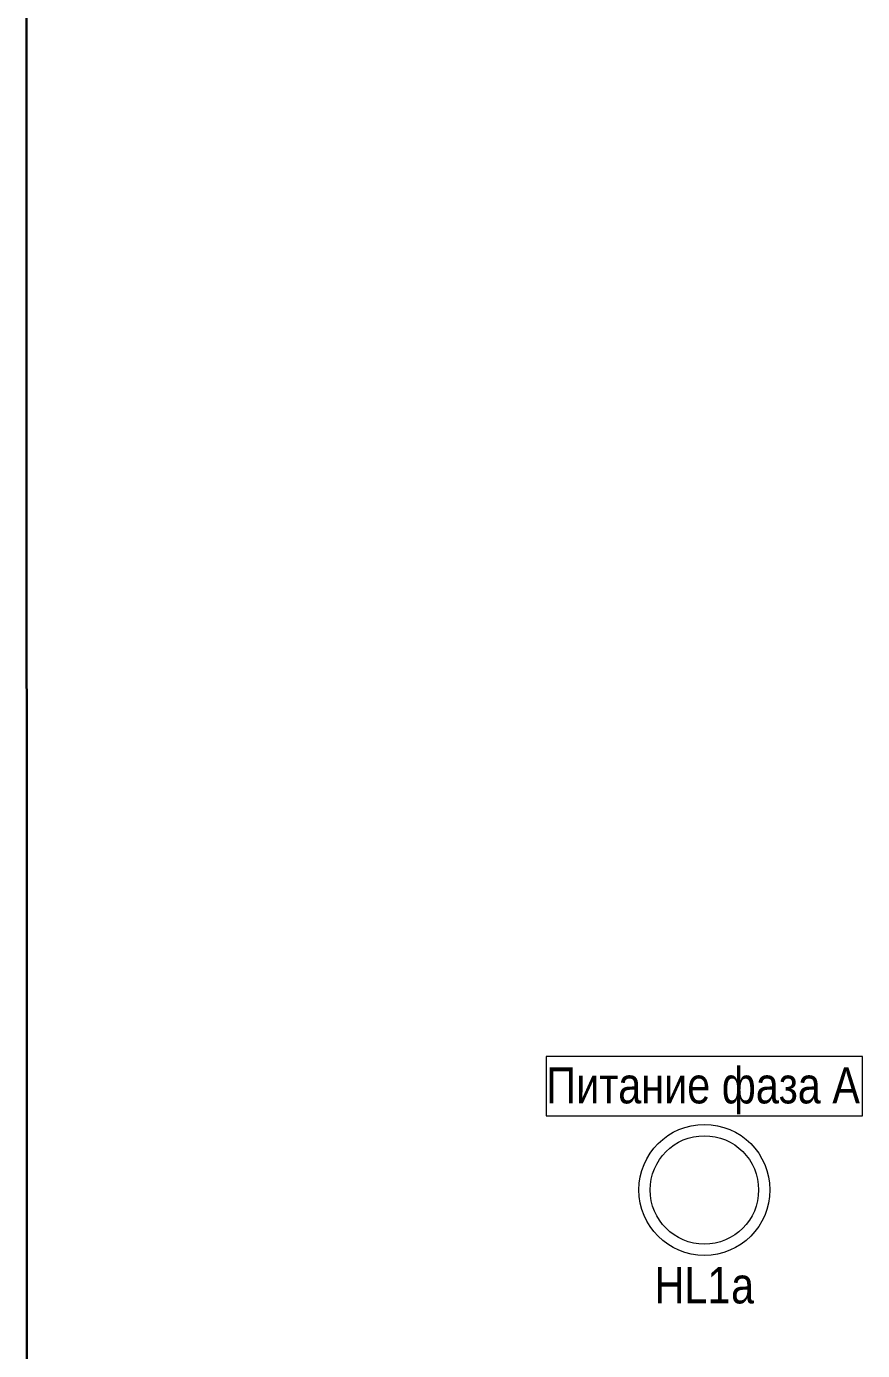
# Model space of a CAD drawing. Header units: millimetres. Extents: x -6000 to 26000, y -6000 to 26000.
# Drawn here: x 73.61 to 99.36, y -4840.98 to -4800.22 of the extents above; entities that cross this region are included whole.
import ezdxf

# ---------------------------------------------------------------- set-up
doc = ezdxf.new("R2010")
doc.units = ezdxf.units.MM
doc.header["$MEASUREMENT"] = 0
doc.layers.add('Чертеж и Рисунок_Ном._пера__1', color=7, linetype='Continuous', lineweight=15)
doc.layers.add('Чертеж и Рисунок_Ном._пера__21', color=7, linetype='Continuous', lineweight=30)
doc.styles.add('СГЕНЕРИР_СТИЛЬ_1', font='')
doc.styles.get('СГЕНЕРИР_СТИЛЬ_1').set_extended_font_data('Arial Narrow')

msp = doc.modelspace()

# ---------------------------------------------------------------- linework, layer by layer
at = {"layer": 'Чертеж и Рисунок_Ном._пера__1', "color": 7, "linetype": 'Continuous', "lineweight": 15}
for p, q in [((99.362, -4831.928), (89.622, -4831.928)), ((89.622, -4831.928), (89.622, -4833.761)), ((99.362, -4833.761), (99.362, -4831.928)), ((89.622, -4833.761), (99.362, -4833.761))]:
    msp.add_line(p, q, dxfattribs=at)
for radius in [2.017, 1.669]:
    msp.add_circle((94.492, -4836.041), radius, dxfattribs=at)
at = {"layer": 'Чертеж и Рисунок_Ном._пера__21', "color": 7, "linetype": 'Continuous', "lineweight": 30}
msp.add_line((73.665, -5043.486), (73.614, -4793.106), dxfattribs=at)

# ---------------------------------------------------------------- texts
at = {"layer": 'Чертеж и Рисунок_Ном._пера__1', "color": 7, "linetype": 'Continuous', "lineweight": 15, "char_height": 1.1128, "attachment_point": 7, "style": 'СГЕНЕРИР_СТИЛЬ_1'}
for s, insert in [('\\A1;{\\pql;\\fArial Narrow|b0|i0|c204|p34;Питание фаза А}', (89.622, -4833.712)), ('\\A1;{\\pql;\\fArial Narrow|b0|i0|c204|p34;HL1}', (92.957, -4839.531)), ('\\A1;{\\pql;\\fArial Narrow|b0|i0|c204|p34;a}', (95.314, -4839.55))]:
    msp.add_mtext(s, dxfattribs=dict(at, insert=insert))

doc.saveas('drawing.dxf')
